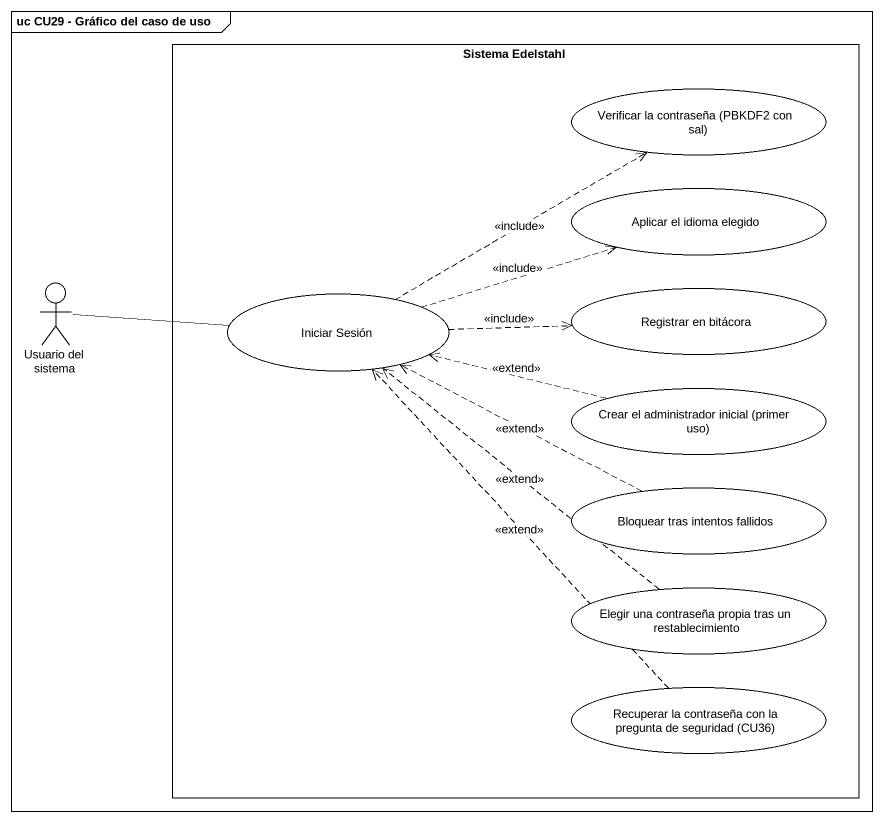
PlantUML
@startuml
mainframe uc CU29 - Gráfico del caso de uso
rectangle "Sistema Edelstahl" as Sistema_Edelstahl {
  usecase "Verificar la contraseña (PBKDF2 con sal)" as Verificar_la_contraseña
  usecase "Aplicar el idioma elegido" as Aplicar_el_idioma_elegido
  usecase "Iniciar Sesión" as Iniciar_Sesión
  usecase "Registrar en bitácora" as Registrar_en_bitácora
  usecase "Crear el administrador inicial (primer uso)" as Crear_el_administrador
  usecase "Bloquear tras intentos fallidos" as Bloquear_tras_intentos
  usecase "Elegir una contraseña propia tras un restablecimiento" as Elegir_una_contraseña
  usecase "Recuperar la contraseña con la pregunta de seguridad (CU36)" as Recuperar_la_contraseña_con
}
actor "Usuario del sistema" as Usuario_del_sistema
Usuario_del_sistema -right- Iniciar_Sesión
Iniciar_Sesión .right.> Verificar_la_contraseña : <<include>>
Iniciar_Sesión .right.> Aplicar_el_idioma_elegido : <<include>>
Iniciar_Sesión .right.> Registrar_en_bitácora : <<include>>
Crear_el_administrador .left.> Iniciar_Sesión : <<extend>>
Bloquear_tras_intentos .left.> Iniciar_Sesión : <<extend>>
Elegir_una_contraseña .up.> Iniciar_Sesión : <<extend>>
Recuperar_la_contraseña_con .up.> Iniciar_Sesión : <<extend>>
@enduml
